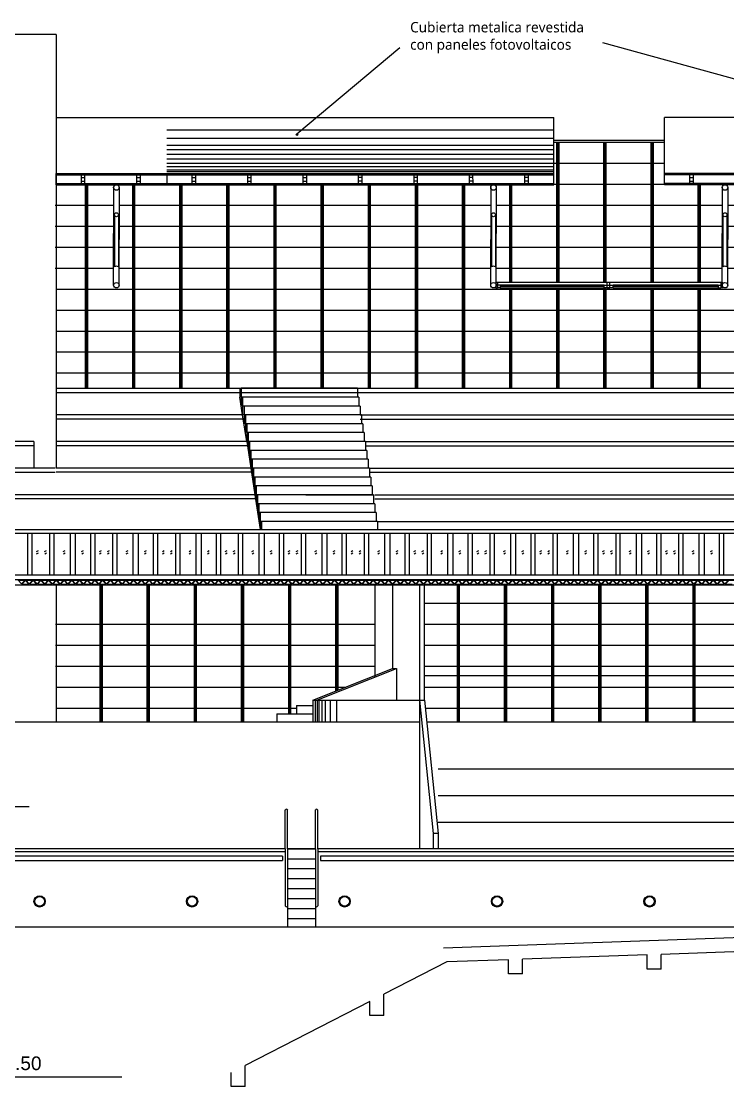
# Model space of a CAD drawing. Extents: x -30 to 1202, y 231 to 898.
# Drawn here: x 224.9 to 301.3, y 562.4 to 677.7 of the extents above; entities that cross this region are included whole.
import ezdxf

# ---------------------------------------------------------------- set-up
doc = ezdxf.new("R2010")
doc.units = 0
doc.header["$LTSCALE"] = 0.04
for name, color, linetype in [('0.1', 1, 'CONTINUOUS'), ('0.2', 2, 'CONTINUOUS'), ('0.3', 3, 'CONTINUOUS'), ('0.5', 5, 'CONTINUOUS')]:
    doc.layers.add(name, color=color, linetype=linetype)
doc.styles.add('Amir', font='l_10646.ttf', dxfattribs={"height": 0.15})
doc.styles.add('STYLE2', font='arial.ttf')

msp = doc.modelspace()

# ---------------------------------------------------------------- linework, layer by layer
at = {"layer": '0.1'}
for p, q in [((325.64, 664.96), (287.81, 675.34)), ((254.73, 665.51), (265.87, 674.83)), ((228.67, 667.26), (282.51, 667.26)), ((282.51, 661.2), (282.51, 667.26)), ((348.36, 667.26), (294.51, 667.26)), ((294.51, 661.2), (294.51, 667.26)), ((282.51, 665.9), (240.66, 665.9)), ((282.51, 665), (240.66, 665)), ((282.51, 664.23), (240.66, 664.23)), ((294.51, 664.79), (282.51, 664.79)), ((294.51, 664.55), (282.51, 664.55)), ((282.85, 649.44), (282.85, 664.55)), ((282.97, 649.44), (282.97, 664.55)), ((283.09, 649.44), (283.09, 664.55)), ((287.95, 649.44), (287.95, 664.55)), ((288.07, 649.44), (288.07, 664.55)), ((288.19, 649.44), (288.19, 664.55)), ((293.05, 649.44), (293.05, 664.55)), ((293.17, 649.44), (293.17, 664.55)), ((293.29, 649.44), (293.29, 664.55)), ((282.51, 663.77), (240.66, 663.77)), ((282.51, 663.28), (240.66, 663.28)), ((282.51, 662.77), (240.66, 662.77)), ((282.51, 662.28), (240.66, 662.28)), ((282.51, 661.94), (240.66, 661.94)), ((282.51, 661.58), (240.66, 661.58)), ((294.51, 662.28), (282.51, 662.28)), ((282.51, 661.39), (240.66, 661.39)), ((231.85, 638.06), (231.85, 660)), ((231.97, 638.06), (231.97, 660)), ((232.09, 638.06), (232.09, 660)), ((236.95, 638.06), (236.95, 660)), ((237.07, 638.06), (237.07, 660)), ((237.19, 638.06), (237.19, 660)), ((242.05, 638.06), (242.05, 660)), ((242.17, 638.06), (242.17, 660)), ((242.29, 638.06), (242.29, 660)), ((247.15, 638.06), (247.15, 660)), ((247.27, 638.06), (247.27, 660)), ((247.39, 638.06), (247.39, 660)), ((252.25, 638.06), (252.25, 660)), ((252.37, 638.06), (252.37, 660)), ((252.49, 638.06), (252.49, 660)), ((257.35, 638.06), (257.35, 660)), ((257.47, 638.06), (257.47, 660)), ((257.59, 638.06), (257.59, 660)), ((262.45, 638.06), (262.45, 660)), ((262.57, 638.06), (262.57, 660)), ((262.69, 638.06), (262.69, 660)), ((267.55, 638.06), (267.55, 660)), ((267.67, 638.06), (267.67, 660)), ((267.79, 638.06), (267.79, 660)), ((272.65, 638.06), (272.65, 660)), ((272.77, 638.06), (272.77, 660)), ((272.89, 638.06), (272.89, 660)), ((277.75, 649.44), (277.75, 660)), ((277.87, 649.44), (277.87, 660)), ((277.99, 649.44), (277.99, 660)), ((294.51, 660.01), (282.51, 660.01)), ((298.15, 649.44), (298.15, 660)), ((298.27, 649.44), (298.27, 660)), ((298.39, 649.44), (298.39, 660)), ((234.89, 657.74), (228.55, 657.74)), ((275.69, 657.74), (235.49, 657.74)), ((300.74, 657.74), (276.28, 657.74)), ((341.54, 657.74), (301.34, 657.74)), ((234.89, 655.47), (228.55, 655.47)), ((275.69, 655.47), (235.49, 655.47)), ((300.74, 655.47), (276.28, 655.47)), ((341.54, 655.47), (301.34, 655.47)), ((234.89, 653.21), (228.55, 653.21)), ((275.69, 653.21), (235.49, 653.21)), ((300.74, 653.21), (276.28, 653.21)), ((341.54, 653.21), (301.34, 653.21)), ((234.89, 650.94), (228.55, 650.94)), ((275.69, 650.94), (235.49, 650.94)), ((300.74, 650.94), (276.28, 650.94)), ((341.54, 650.94), (301.34, 650.94)), ((300.67, 649.44), (276.44, 649.44)), ((287.96, 648.99), (276.7, 648.99)), ((277.75, 638.06), (277.75, 648.84)), ((277.87, 638.06), (277.87, 648.84)), ((277.99, 638.06), (277.99, 648.84)), ((282.85, 638.06), (282.85, 648.84)), ((282.97, 638.06), (282.97, 648.84)), ((283.09, 638.06), (283.09, 648.84)), ((287.95, 638.06), (287.95, 648.84)), ((288.07, 638.06), (288.07, 648.84)), ((288.19, 638.06), (288.19, 648.84)), ((300.32, 648.99), (288.93, 648.99)), ((293.05, 638.06), (293.05, 648.84)), ((293.17, 638.06), (293.17, 648.84)), ((293.29, 638.06), (293.29, 648.84)), ((298.15, 638.06), (298.15, 648.84)), ((298.27, 638.06), (298.27, 648.84)), ((298.39, 638.06), (298.39, 648.84)), ((348.36, 648.67), (228.67, 648.67)), ((348.36, 646.4), (228.67, 646.4)), ((348.36, 644.14), (228.67, 644.14)), ((348.36, 641.87), (228.67, 641.87)), ((348.36, 639.6), (228.67, 639.6)), ((225.57, 622.32), (225.57, 617.82)), ((226.03, 622.32), (226.03, 617.82)), ((227.96, 622.32), (227.96, 617.82)), ((228.43, 622.32), (228.43, 617.82)), ((230.17, 622.32), (230.17, 617.82)), ((230.74, 622.32), (230.74, 617.82)), ((232.37, 622.32), (232.37, 617.82)), ((232.84, 622.32), (232.84, 617.82)), ((234.77, 622.32), (234.77, 617.82)), ((235.23, 622.32), (235.23, 617.82)), ((236.98, 622.32), (236.98, 617.82)), ((237.55, 622.32), (237.55, 617.82)), ((239.18, 622.32), (239.18, 617.82)), ((239.64, 622.32), (239.64, 617.82)), ((241.57, 622.32), (241.57, 617.82)), ((242.04, 622.32), (242.04, 617.82)), ((243.79, 622.32), (243.79, 617.82)), ((244.35, 622.32), (244.35, 617.82)), ((245.98, 622.32), (245.98, 617.82)), ((246.45, 622.32), (246.45, 617.82)), ((248.38, 622.3), (248.38, 617.8)), ((248.85, 622.3), (248.85, 617.8)), ((250.59, 622.3), (250.59, 617.8)), ((251.16, 622.3), (251.16, 617.8)), ((252.79, 622.3), (252.79, 617.8)), ((253.26, 622.3), (253.26, 617.8)), ((255.19, 622.32), (255.19, 617.82)), ((255.65, 622.32), (255.65, 617.82)), ((257.4, 622.32), (257.4, 617.82)), ((257.97, 622.32), (257.97, 617.82)), ((259.6, 622.32), (259.6, 617.82)), ((260.06, 622.32), (260.06, 617.82)), ((261.99, 622.32), (261.99, 617.82)), ((262.46, 622.32), (262.46, 617.82)), ((264.2, 622.32), (264.2, 617.82)), ((264.77, 622.32), (264.77, 617.82)), ((266.4, 622.32), (266.4, 617.82)), ((266.87, 622.32), (266.87, 617.82)), ((268.8, 622.32), (268.8, 617.82)), ((269.26, 622.32), (269.26, 617.82)), ((271.01, 622.32), (271.01, 617.82)), ((271.58, 622.32), (271.58, 617.82)), ((273.21, 622.32), (273.21, 617.82)), ((273.67, 622.32), (273.67, 617.82)), ((275.6, 622.32), (275.6, 617.82)), ((276.07, 622.32), (276.07, 617.82)), ((277.82, 622.32), (277.82, 617.82)), ((278.39, 622.32), (278.39, 617.82)), ((280.02, 622.32), (280.02, 617.82)), ((280.48, 622.32), (280.48, 617.82)), ((282.41, 622.32), (282.41, 617.82)), ((282.88, 622.32), (282.88, 617.82)), ((284.62, 622.32), (284.62, 617.82)), ((285.19, 622.32), (285.19, 617.82)), ((286.82, 622.32), (286.82, 617.82)), ((287.29, 622.32), (287.29, 617.82)), ((289.22, 622.32), (289.22, 617.82)), ((289.68, 622.32), (289.68, 617.82)), ((291.43, 622.32), (291.43, 617.82)), ((292, 622.32), (292, 617.82)), ((293.63, 622.32), (293.63, 617.82)), ((294.09, 622.32), (294.09, 617.82)), ((296.02, 622.3), (296.02, 617.8)), ((296.49, 622.3), (296.49, 617.8)), ((298.23, 622.3), (298.23, 617.8)), ((298.8, 622.3), (298.8, 617.8)), ((300.43, 622.3), (300.43, 617.8)), ((300.9, 622.3), (300.9, 617.8)), ((226.55, 620.34), (226.76, 620.44)), ((226.56, 620.07), (226.75, 620.19)), ((227.41, 620.34), (227.62, 620.44)), ((227.43, 620.07), (227.61, 620.19)), ((229.44, 620.34), (229.65, 620.44)), ((229.46, 620.07), (229.64, 620.19)), ((231.42, 620.34), (231.63, 620.44)), ((231.43, 620.07), (231.62, 620.19)), ((233.35, 620.34), (233.56, 620.44)), ((233.37, 620.07), (233.55, 620.19)), ((234.22, 620.34), (234.43, 620.44)), ((234.24, 620.07), (234.42, 620.19)), ((236.25, 620.34), (236.45, 620.44)), ((236.26, 620.07), (236.45, 620.19)), ((238.22, 620.34), (238.43, 620.44)), ((238.24, 620.07), (238.42, 620.19)), ((240.16, 620.34), (240.37, 620.44)), ((240.18, 620.07), (240.36, 620.19)), ((241.03, 620.34), (241.23, 620.44)), ((241.04, 620.07), (241.23, 620.19)), ((243.05, 620.34), (243.26, 620.44)), ((243.07, 620.07), (243.25, 620.19)), ((245.03, 620.34), (245.24, 620.44)), ((245.05, 620.07), (245.23, 620.19)), ((246.97, 620.34), (247.17, 620.44)), ((246.98, 620.07), (247.17, 620.19)), ((247.83, 620.32), (248.04, 620.43)), ((247.85, 620.06), (248.03, 620.17)), ((249.86, 620.32), (250.07, 620.43)), ((249.87, 620.06), (250.06, 620.17)), ((251.84, 620.32), (252.04, 620.43)), ((251.85, 620.06), (252.04, 620.17)), ((253.77, 620.32), (253.98, 620.43)), ((253.79, 620.06), (253.97, 620.17)), ((254.64, 620.34), (254.85, 620.44)), ((254.65, 620.07), (254.84, 620.19)), ((256.66, 620.34), (256.87, 620.44)), ((256.68, 620.07), (256.86, 620.19)), ((258.64, 620.34), (258.85, 620.44)), ((258.66, 620.07), (258.84, 620.19)), ((260.58, 620.34), (260.79, 620.44)), ((260.59, 620.07), (260.78, 620.19)), ((261.44, 620.34), (261.65, 620.44)), ((261.46, 620.07), (261.64, 620.19)), ((263.47, 620.34), (263.68, 620.44)), ((263.49, 620.07), (263.67, 620.19)), ((265.45, 620.34), (265.66, 620.44)), ((265.46, 620.07), (265.65, 620.19)), ((267.38, 620.34), (267.59, 620.44)), ((267.4, 620.07), (267.59, 620.19)), ((268.25, 620.34), (268.46, 620.44)), ((268.27, 620.07), (268.45, 620.19)), ((270.28, 620.34), (270.48, 620.44)), ((270.29, 620.07), (270.48, 620.19)), ((272.25, 620.34), (272.46, 620.44)), ((272.27, 620.07), (272.46, 620.19)), ((274.19, 620.34), (274.4, 620.44)), ((274.21, 620.07), (274.39, 620.19)), ((275.06, 620.34), (275.26, 620.44)), ((275.07, 620.07), (275.26, 620.19)), ((277.08, 620.34), (277.29, 620.44)), ((277.1, 620.07), (277.28, 620.19)), ((279.06, 620.34), (279.27, 620.44)), ((279.08, 620.07), (279.26, 620.19)), ((281, 620.34), (281.21, 620.44)), ((281.01, 620.07), (281.2, 620.19)), ((281.86, 620.34), (282.07, 620.44)), ((281.88, 620.07), (282.06, 620.19)), ((283.89, 620.34), (284.1, 620.44)), ((283.9, 620.07), (284.09, 620.19)), ((285.87, 620.34), (286.08, 620.44)), ((285.88, 620.07), (286.07, 620.19)), ((287.8, 620.34), (288.01, 620.44)), ((287.82, 620.07), (288, 620.19)), ((288.67, 620.34), (288.88, 620.44)), ((288.68, 620.07), (288.87, 620.19)), ((290.69, 620.34), (290.9, 620.44)), ((290.71, 620.07), (290.89, 620.19)), ((292.67, 620.34), (292.88, 620.44)), ((292.69, 620.07), (292.87, 620.19)), ((294.61, 620.34), (294.82, 620.44)), ((294.63, 620.07), (294.81, 620.19)), ((295.47, 620.32), (295.68, 620.43)), ((295.49, 620.06), (295.68, 620.17)), ((297.5, 620.32), (297.71, 620.43)), ((297.52, 620.06), (297.7, 620.17)), ((299.48, 620.32), (299.69, 620.43)), ((299.5, 620.06), (299.68, 620.17)), ((233.43, 601.86), (233.43, 616.73)), ((233.55, 601.86), (233.55, 616.73)), ((233.67, 601.86), (233.67, 616.73)), ((238.53, 601.86), (238.53, 616.73)), ((238.65, 601.86), (238.65, 616.73)), ((238.77, 601.86), (238.77, 616.73)), ((243.63, 601.86), (243.63, 616.73)), ((243.75, 601.86), (243.75, 616.73)), ((243.87, 601.86), (243.87, 616.73)), ((248.73, 601.86), (248.73, 616.73)), ((248.85, 601.86), (248.85, 616.73)), ((248.97, 601.86), (248.97, 616.73)), ((253.83, 602.76), (253.83, 616.73)), ((253.95, 602.76), (253.95, 616.73)), ((254.07, 602.76), (254.07, 616.73)), ((258.93, 605.23), (258.93, 616.73)), ((259.05, 605.27), (259.05, 616.73)), ((259.17, 605.32), (259.17, 616.73)), ((263.14, 616.73), (263.14, 606.74)), ((228.6, 612.46), (263.14, 612.46)), ((228.6, 610.19), (263.14, 610.19)), ((228.6, 607.93), (263.14, 607.93)), ((268.54, 606.9), (321.41, 606.9)), ((228.67, 605.66), (260.02, 605.66)), ((256.69, 604.24), (256.69, 601.86)), ((256.9, 604.24), (256.9, 601.86)), ((257.08, 604.24), (257.08, 601.86)), ((257.41, 604.24), (257.41, 601.86)), ((257.79, 604.24), (257.79, 601.86)), ((258.32, 604.24), (258.32, 601.86)), ((259, 604.24), (259, 601.86)), ((228.67, 603.39), (254.67, 603.39)), ((252.55, 602.76), (252.55, 601.86)), ((254.67, 603.66), (254.67, 602.76))]:
    msp.add_line(p, q, dxfattribs=at)
for centre, radius in [((254.73, 665.42), 0.0822), ((226.88, 582.48), 0.613), ((226.88, 582.48), 0.52), ((243.38, 582.48), 0.613), ((243.38, 582.48), 0.52), ((259.88, 582.48), 0.613), ((259.88, 582.48), 0.52), ((276.38, 582.48), 0.613), ((276.38, 582.48), 0.52), ((292.88, 582.48), 0.613), ((292.88, 582.48), 0.52)]:
    msp.add_circle(centre, radius, dxfattribs=at)
at = {"layer": '0.2'}
for p, q in [((234.89, 659.7), (234.89, 654.74)), ((235.49, 659.7), (235.49, 654.08)), ((275.69, 659.7), (275.69, 654.08)), ((276.28, 659.7), (276.28, 654.74)), ((300.74, 659.7), (300.74, 654.74)), ((301.34, 659.7), (301.34, 654.08)), ((234.98, 656.75), (234.98, 651.12)), ((235.41, 656.75), (235.41, 651.12)), ((275.77, 656.75), (275.77, 651.12)), ((276.2, 656.75), (276.2, 651.12)), ((300.82, 656.75), (300.82, 651.12)), ((301.26, 656.75), (301.26, 651.12)), ((234.89, 649.13), (234.89, 654.74)), ((276.28, 649.13), (276.28, 654.74)), ((300.74, 649.13), (300.74, 654.74)), ((235.49, 649.13), (235.49, 654.08)), ((275.69, 649.13), (275.69, 654.08)), ((301.34, 649.13), (301.34, 654.08)), ((287.96, 649.14), (276.7, 649.14)), ((276.7, 648.84), (287.96, 648.84)), ((300.32, 649.14), (288.93, 649.14)), ((288.93, 648.84), (300.32, 648.84)), ((300.74, 649.14), (300.74, 649.14)), ((248.56, 637.98), (248.56, 637.02)), ((261.26, 637.98), (248.7, 637.98)), ((248.7, 637.98), (248.7, 637.02)), ((261.26, 637.98), (261.26, 637.02)), ((261.28, 637.98), (349.68, 637.98)), ((261.28, 637.53), (349.68, 637.53)), ((248.85, 635.1), (248.56, 637.02)), ((261.41, 637.02), (248.7, 637.02)), ((248.7, 637.02), (248.7, 636.06)), ((248.85, 637.02), (248.85, 636.06)), ((261.41, 637.02), (261.41, 636.06)), ((249.14, 635.1), (228.67, 635.1)), ((261.55, 636.06), (248.85, 636.06)), ((248.85, 636.06), (248.85, 635.1)), ((249.29, 632.22), (248.85, 635.1)), ((249, 636.06), (249, 635.1)), ((261.7, 635.1), (249, 635.1)), ((249, 635.1), (249, 634.14)), ((249.14, 635.1), (249.14, 634.14)), ((261.55, 636.06), (261.55, 635.1)), ((261.55, 635.1), (349.4, 635.1)), ((261.7, 635.1), (261.7, 634.14)), ((249.14, 634.65), (228.67, 634.65)), ((261.84, 634.14), (249.14, 634.14)), ((249.14, 634.14), (249.14, 633.18)), ((249.29, 634.14), (249.29, 633.18)), ((261.55, 634.65), (349.4, 634.65)), ((261.84, 634.14), (261.84, 633.18)), ((261.99, 633.18), (249.29, 633.18)), ((249.29, 633.18), (249.29, 632.22)), ((249.43, 633.18), (249.43, 632.22)), ((261.99, 633.18), (261.99, 632.22)), ((226.24, 632.22), (196.66, 632.22)), ((226.24, 631.77), (196.66, 631.77)), ((226.24, 632.22), (226.24, 629.33)), ((249.58, 632.22), (228.67, 632.22)), ((249.58, 631.77), (228.67, 631.77)), ((249.29, 632.22), (249.72, 629.34)), ((262.14, 632.22), (249.43, 632.22)), ((249.43, 632.22), (249.43, 631.26)), ((249.58, 632.22), (249.58, 631.26)), ((262.14, 632.22), (262.14, 631.26)), ((262.14, 632.22), (348.96, 632.22)), ((262.14, 631.77), (348.96, 631.77)), ((262.28, 631.26), (249.58, 631.26)), ((249.58, 631.26), (249.58, 630.3)), ((249.72, 631.26), (249.72, 630.3)), ((262.28, 631.26), (262.28, 630.3)), ((228.58, 629.33), (216.52, 629.33)), ((237.53, 629.34), (228.67, 629.34)), ((250.02, 629.34), (237.53, 629.34)), ((262.43, 630.3), (249.72, 630.3)), ((249.72, 630.3), (249.72, 629.34)), ((249.72, 629.34), (250.16, 626.46)), ((249.87, 630.3), (249.87, 629.34)), ((262.57, 629.34), (249.87, 629.34)), ((249.87, 629.34), (249.87, 628.38)), ((250.02, 629.34), (250.02, 628.38)), ((262.43, 630.3), (262.43, 629.34)), ((262.57, 629.34), (262.57, 628.38)), ((262.57, 629.34), (348.67, 629.34)), ((228.58, 628.88), (216.52, 628.88)), ((237.53, 628.89), (228.67, 628.89)), ((250.02, 628.89), (237.53, 628.89)), ((262.72, 628.38), (250.02, 628.38)), ((250.02, 628.38), (250.02, 627.42)), ((250.16, 628.38), (250.16, 627.42)), ((262.57, 628.89), (348.67, 628.89)), ((262.72, 628.38), (262.72, 627.42)), ((262.86, 627.42), (250.16, 627.42)), ((250.16, 627.42), (250.16, 626.46)), ((250.31, 627.42), (250.31, 626.46)), ((262.86, 627.42), (262.86, 626.46)), ((228.67, 626.46), (216.67, 626.46)), ((228.67, 626.01), (216.67, 626.01)), ((237.14, 626.46), (228.67, 626.46)), ((237.14, 626.01), (228.67, 626.01)), ((250.45, 626.46), (237.14, 626.46)), ((250.45, 626.01), (237.14, 626.01)), ((250.16, 626.46), (250.75, 622.71)), ((263.01, 626.46), (250.31, 626.46)), ((250.31, 626.46), (250.31, 625.5)), ((250.45, 626.46), (250.45, 625.5)), ((263.01, 626.46), (263.01, 625.5)), ((263.16, 625.5), (250.45, 625.5)), ((250.45, 625.5), (250.45, 624.54)), ((250.6, 625.5), (250.6, 624.54)), ((263.16, 625.5), (263.16, 624.54)), ((263.3, 624.54), (250.6, 624.54)), ((250.6, 624.54), (250.6, 623.58)), ((250.75, 624.54), (250.75, 623.58)), ((263.45, 623.58), (250.75, 623.58)), ((250.75, 623.58), (250.75, 622.71)), ((250.89, 623.58), (250.89, 622.71)), ((263.3, 624.54), (263.3, 623.58)), ((263.45, 623.58), (263.45, 622.71)), ((263.45, 623.58), (347.65, 623.58)), ((130.75, 622.71), (362.52, 622.71)), ((130.75, 622.32), (362.52, 622.32)), ((220.63, 616.73), (228.38, 616.73)), ((224.55, 617.22), (224.92, 616.84)), ((224.65, 617.22), (225.4, 617.22)), ((225.3, 617.22), (224.92, 616.84)), ((225.34, 617.18), (224.97, 616.8)), ((224.97, 616.8), (225.72, 616.8)), ((225.34, 617.18), (225.72, 616.8)), ((225.38, 617.22), (225.76, 616.84)), ((225.38, 617.22), (226.97, 617.22)), ((226.14, 617.22), (225.76, 616.84)), ((226.18, 617.18), (225.8, 616.8)), ((225.8, 616.8), (226.55, 616.8)), ((226.18, 617.18), (226.55, 616.8)), ((226.22, 617.22), (226.6, 616.84)), ((226.97, 617.22), (226.6, 616.84)), ((227.01, 617.18), (226.64, 616.8)), ((226.64, 616.8), (228.23, 616.8)), ((227.01, 617.18), (227.39, 616.8)), ((227.06, 617.22), (227.43, 616.84)), ((227.06, 617.22), (227.81, 617.22)), ((227.81, 617.22), (227.43, 616.84)), ((227.85, 617.18), (227.47, 616.8)), ((227.85, 617.18), (228.23, 616.8)), ((227.89, 617.22), (228.27, 616.84)), ((227.89, 617.22), (228.64, 617.22)), ((228.15, 616.73), (235.91, 616.73)), ((228.23, 616.8), (228.22, 616.8)), ((228.64, 617.22), (228.27, 616.84)), ((228.68, 617.18), (228.31, 616.8)), ((228.31, 616.8), (228.99, 616.8)), ((228.68, 617.18), (229.06, 616.8)), ((228.73, 617.22), (229.1, 616.84)), ((228.73, 617.22), (229.48, 617.22)), ((228.99, 616.8), (229.06, 616.8)), ((229.48, 617.22), (229.1, 616.84)), ((229.52, 617.18), (229.15, 616.8)), ((229.15, 616.8), (229.9, 616.8)), ((229.52, 617.18), (229.9, 616.8)), ((229.56, 617.22), (230.32, 617.22)), ((229.56, 617.22), (229.94, 616.84)), ((230.32, 617.22), (229.94, 616.84)), ((230.36, 617.18), (229.98, 616.8)), ((229.98, 616.8), (230.73, 616.8)), ((230.36, 617.18), (230.73, 616.8)), ((230.4, 617.22), (230.78, 616.84)), ((230.4, 617.22), (231.15, 617.22)), ((231.15, 617.22), (230.78, 616.84)), ((231.19, 617.18), (230.82, 616.8)), ((230.82, 616.8), (231.57, 616.8)), ((231.19, 617.18), (231.57, 616.8)), ((231.24, 617.22), (231.61, 616.84)), ((231.33, 617.22), (231.58, 617.22)), ((231.48, 617.22), (231.99, 617.22)), ((231.99, 617.22), (231.61, 616.84)), ((232.03, 617.18), (231.65, 616.8)), ((231.65, 616.8), (232.41, 616.8)), ((232.03, 617.18), (232.41, 616.8)), ((232.07, 617.22), (232.45, 616.84)), ((232.17, 617.22), (232.92, 617.22)), ((232.82, 617.22), (232.45, 616.84)), ((232.87, 617.18), (232.49, 616.8)), ((232.49, 616.8), (233.24, 616.8)), ((232.87, 617.18), (233.24, 616.8)), ((232.91, 617.22), (233.28, 616.84)), ((232.91, 617.22), (234.5, 617.22)), ((233.66, 617.22), (233.28, 616.84)), ((233.7, 617.18), (233.33, 616.8)), ((233.33, 616.8), (234.08, 616.8)), ((233.7, 617.18), (234.08, 616.8)), ((233.75, 617.22), (234.12, 616.84)), ((234.5, 617.22), (234.12, 616.84)), ((234.54, 617.18), (234.16, 616.8)), ((234.16, 616.8), (235.75, 616.8)), ((234.54, 617.18), (234.91, 616.8)), ((234.58, 617.22), (234.96, 616.84)), ((234.58, 617.22), (235.33, 617.22)), ((235.33, 617.22), (234.96, 616.84)), ((235.38, 617.18), (235, 616.8)), ((235.38, 617.18), (235.75, 616.8)), ((235.42, 617.22), (235.8, 616.84)), ((235.42, 617.22), (236.17, 617.22)), ((235.68, 616.73), (243.44, 616.73)), ((235.75, 616.8), (235.75, 616.8)), ((236.17, 617.22), (235.8, 616.84)), ((236.22, 617.18), (235.84, 616.8)), ((235.84, 616.8), (236.52, 616.8)), ((236.22, 617.18), (236.59, 616.8)), ((236.26, 617.22), (236.63, 616.84)), ((236.26, 617.22), (237.01, 617.22)), ((236.52, 616.8), (236.59, 616.8)), ((237.01, 617.22), (236.63, 616.84)), ((237.05, 617.18), (236.68, 616.8)), ((236.68, 616.8), (237.43, 616.8)), ((237.05, 617.18), (237.43, 616.8)), ((237.09, 617.22), (237.85, 617.22)), ((237.09, 617.22), (237.47, 616.84)), ((237.85, 617.22), (237.47, 616.84)), ((237.89, 617.18), (237.51, 616.8)), ((237.51, 616.8), (238.26, 616.8)), ((237.89, 617.18), (238.26, 616.8)), ((237.93, 617.22), (238.31, 616.84)), ((237.93, 617.22), (238.68, 617.22)), ((238.68, 617.22), (238.31, 616.84)), ((238.72, 617.18), (238.35, 616.8)), ((238.35, 616.8), (239.1, 616.8)), ((238.72, 617.18), (239.1, 616.8)), ((238.77, 617.22), (239.14, 616.84)), ((238.86, 617.22), (239.11, 617.22)), ((239.01, 617.22), (239.52, 617.22)), ((239.52, 617.22), (239.14, 616.84)), ((239.56, 617.18), (239.19, 616.8)), ((239.19, 616.8), (239.94, 616.8)), ((239.56, 617.18), (239.94, 616.8)), ((239.6, 617.22), (239.98, 616.84)), ((239.7, 617.22), (240.45, 617.22)), ((240.35, 617.22), (239.98, 616.84)), ((240.4, 617.18), (240.02, 616.8)), ((240.02, 616.8), (240.77, 616.8)), ((240.4, 617.18), (240.77, 616.8)), ((240.44, 617.22), (240.82, 616.84)), ((240.44, 617.22), (242.03, 617.22)), ((241.19, 617.22), (240.82, 616.84)), ((241.23, 617.18), (240.86, 616.8)), ((240.86, 616.8), (241.61, 616.8)), ((241.23, 617.18), (241.61, 616.8)), ((241.28, 617.22), (241.65, 616.84)), ((242.03, 617.22), (241.65, 616.84)), ((242.07, 617.18), (241.69, 616.8)), ((241.69, 616.8), (243.28, 616.8)), ((242.07, 617.18), (242.45, 616.8)), ((242.11, 617.22), (242.49, 616.84)), ((242.11, 617.22), (242.86, 617.22)), ((242.86, 617.22), (242.49, 616.84)), ((242.91, 617.18), (242.53, 616.8)), ((242.91, 617.18), (243.28, 616.8)), ((242.95, 617.22), (243.33, 616.84)), ((242.95, 617.22), (243.7, 617.22)), ((243.21, 616.73), (250.97, 616.73)), ((243.28, 616.8), (243.28, 616.8)), ((243.7, 617.22), (243.33, 616.84)), ((243.75, 617.18), (243.37, 616.8)), ((243.37, 616.8), (244.05, 616.8)), ((243.75, 617.18), (244.12, 616.8)), ((243.79, 617.22), (244.16, 616.84)), ((243.79, 617.22), (244.54, 617.22)), ((244.05, 616.8), (244.12, 616.8)), ((244.54, 617.22), (244.16, 616.84)), ((244.58, 617.18), (244.21, 616.8)), ((244.21, 616.8), (244.96, 616.8)), ((244.58, 617.18), (244.96, 616.8)), ((244.62, 617.22), (245.38, 617.22)), ((244.62, 617.22), (245, 616.84)), ((245.38, 617.22), (245, 616.84)), ((245.42, 617.18), (245.04, 616.8)), ((245.04, 616.8), (245.79, 616.8)), ((245.42, 617.18), (245.79, 616.8)), ((245.46, 617.22), (245.84, 616.84)), ((245.46, 617.22), (246.21, 617.22)), ((246.21, 617.22), (245.84, 616.84)), ((246.25, 617.18), (245.88, 616.8)), ((245.88, 616.8), (246.63, 616.8)), ((246.25, 617.18), (246.63, 616.8)), ((246.3, 617.22), (246.67, 616.84)), ((246.39, 617.22), (246.64, 617.22)), ((246.54, 617.22), (247.05, 617.22)), ((247.05, 617.22), (246.67, 616.84)), ((247.09, 617.18), (246.71, 616.8)), ((246.71, 616.8), (247.47, 616.8)), ((247.09, 617.18), (247.47, 616.8)), ((247.13, 617.22), (247.51, 616.84)), ((247.23, 617.22), (247.98, 617.22)), ((247.88, 617.22), (247.51, 616.84)), ((247.93, 617.18), (247.55, 616.8)), ((247.55, 616.8), (248.3, 616.8)), ((247.93, 617.18), (248.3, 616.8)), ((247.97, 617.22), (248.35, 616.84)), ((247.97, 617.22), (249.56, 617.22)), ((248.72, 617.22), (248.35, 616.84)), ((248.76, 617.18), (248.39, 616.8)), ((248.39, 616.8), (249.14, 616.8)), ((248.76, 617.18), (249.14, 616.8)), ((248.81, 617.22), (249.18, 616.84)), ((249.56, 617.22), (249.18, 616.84)), ((249.6, 617.18), (249.22, 616.8)), ((249.22, 616.8), (250.81, 616.8)), ((249.6, 617.18), (249.98, 616.8)), ((249.64, 617.22), (250.02, 616.84)), ((249.64, 617.22), (250.39, 617.22)), ((250.39, 617.22), (250.02, 616.84)), ((250.44, 617.18), (250.06, 616.8)), ((250.44, 617.18), (250.81, 616.8)), ((250.48, 617.22), (250.85, 616.84)), ((250.48, 617.22), (251.23, 617.22)), ((250.74, 616.73), (258.49, 616.73)), ((250.81, 616.8), (250.81, 616.8)), ((251.23, 617.22), (250.85, 616.84)), ((251.27, 617.18), (250.89, 616.8)), ((250.89, 616.8), (251.57, 616.8)), ((251.27, 617.18), (251.64, 616.8)), ((251.31, 617.22), (251.69, 616.84)), ((251.31, 617.22), (252.06, 617.22)), ((251.57, 616.8), (251.64, 616.8)), ((252.06, 617.22), (251.69, 616.84)), ((252.11, 617.18), (251.73, 616.8)), ((251.73, 616.8), (252.48, 616.8)), ((252.11, 617.18), (252.48, 616.8)), ((252.15, 617.22), (252.9, 617.22)), ((252.15, 617.22), (252.52, 616.84)), ((252.9, 617.22), (252.52, 616.84)), ((252.94, 617.18), (252.57, 616.8)), ((252.57, 616.8), (253.32, 616.8)), ((252.94, 617.18), (253.32, 616.8)), ((252.98, 617.22), (253.36, 616.84)), ((252.98, 617.22), (253.74, 617.22)), ((253.74, 617.22), (253.36, 616.84)), ((253.78, 617.18), (253.4, 616.8)), ((253.4, 616.8), (254.15, 616.8)), ((253.78, 617.18), (254.15, 616.8)), ((253.82, 617.22), (254.2, 616.84)), ((253.92, 617.22), (254.16, 617.22)), ((254.06, 617.22), (254.57, 617.22)), ((254.57, 617.22), (254.2, 616.84)), ((254.61, 617.18), (254.24, 616.8)), ((254.24, 616.8), (254.99, 616.8)), ((254.61, 617.18), (254.99, 616.8)), ((254.66, 617.22), (255.03, 616.84)), ((254.75, 617.22), (255.51, 617.22)), ((255.41, 617.22), (255.03, 616.84)), ((255.45, 617.18), (255.07, 616.8)), ((255.07, 616.8), (255.83, 616.8)), ((255.45, 617.18), (255.83, 616.8)), ((255.49, 617.22), (255.87, 616.84)), ((255.49, 617.22), (257.08, 617.22)), ((256.24, 617.22), (255.87, 616.84)), ((256.29, 617.18), (255.91, 616.8)), ((255.91, 616.8), (256.66, 616.8)), ((256.29, 617.18), (256.66, 616.8)), ((256.33, 617.22), (256.7, 616.84)), ((257.08, 617.22), (256.7, 616.84)), ((257.12, 617.18), (256.75, 616.8)), ((256.75, 616.8), (258.34, 616.8)), ((257.12, 617.18), (257.5, 616.8)), ((257.17, 617.22), (257.54, 616.84)), ((257.17, 617.22), (257.92, 617.22)), ((257.92, 617.22), (257.54, 616.84)), ((257.96, 617.18), (257.58, 616.8)), ((257.96, 617.18), (258.34, 616.8)), ((258, 617.22), (258.38, 616.84)), ((258, 617.22), (258.76, 617.22)), ((258.27, 616.73), (266.02, 616.73)), ((258.34, 616.8), (258.34, 616.8)), ((258.76, 617.22), (258.38, 616.84)), ((258.8, 617.18), (258.42, 616.8)), ((258.42, 616.8), (259.1, 616.8)), ((258.8, 617.18), (259.17, 616.8)), ((258.84, 617.22), (259.22, 616.84)), ((258.84, 617.22), (259.59, 617.22)), ((259.1, 616.8), (259.17, 616.8)), ((259.59, 617.22), (259.22, 616.84)), ((259.63, 617.18), (259.26, 616.8)), ((259.26, 616.8), (260.01, 616.8)), ((259.63, 617.18), (260.01, 616.8)), ((259.68, 617.22), (260.43, 617.22)), ((259.68, 617.22), (260.05, 616.84)), ((260.43, 617.22), (260.05, 616.84)), ((260.47, 617.18), (260.09, 616.8)), ((260.09, 616.8), (260.85, 616.8)), ((260.47, 617.18), (260.85, 616.8)), ((260.51, 617.22), (260.89, 616.84)), ((260.51, 617.22), (261.26, 617.22)), ((261.26, 617.22), (260.89, 616.84)), ((261.31, 617.18), (260.93, 616.8)), ((260.93, 616.8), (261.68, 616.8)), ((261.31, 617.18), (261.68, 616.8)), ((261.35, 617.22), (261.73, 616.84)), ((261.45, 617.22), (261.69, 617.22)), ((261.59, 617.22), (262.1, 617.22)), ((262.1, 617.22), (261.73, 616.84)), ((262.14, 617.18), (261.77, 616.8)), ((261.77, 616.8), (262.52, 616.8)), ((262.14, 617.18), (262.52, 616.8)), ((262.19, 617.22), (262.56, 616.84)), ((262.28, 617.22), (263.04, 617.22)), ((262.94, 617.22), (262.56, 616.84)), ((262.98, 617.18), (262.6, 616.8)), ((262.6, 616.8), (263.36, 616.8)), ((262.98, 617.18), (263.36, 616.8)), ((263.02, 617.22), (263.4, 616.84)), ((263.02, 617.22), (264.61, 617.22)), ((263.77, 617.22), (263.4, 616.84)), ((263.82, 617.18), (263.44, 616.8)), ((263.44, 616.8), (264.19, 616.8)), ((263.82, 617.18), (264.19, 616.8)), ((263.86, 617.22), (264.23, 616.84)), ((264.61, 617.22), (264.23, 616.84)), ((264.65, 617.18), (264.28, 616.8)), ((264.28, 616.8), (265.86, 616.8)), ((264.65, 617.18), (265.03, 616.8)), ((264.69, 617.22), (265.07, 616.84)), ((264.69, 617.22), (265.45, 617.22)), ((265.45, 617.22), (265.07, 616.84)), ((265.08, 616.73), (265.08, 607.67)), ((265.49, 617.18), (265.11, 616.8)), ((265.49, 617.18), (265.86, 616.8)), ((265.53, 617.22), (265.93, 616.82)), ((265.54, 617.22), (266.29, 617.22)), ((266.29, 617.22), (265.8, 616.73)), ((265.8, 616.73), (273.55, 616.73)), ((266.33, 617.18), (265.96, 616.8)), ((265.96, 616.8), (266.63, 616.8)), ((266.33, 617.18), (266.71, 616.8)), ((266.37, 617.22), (266.75, 616.84)), ((266.37, 617.22), (267.12, 617.22)), ((266.63, 616.8), (266.71, 616.8)), ((267.12, 617.22), (266.75, 616.84)), ((267.17, 617.18), (266.79, 616.8)), ((266.79, 616.8), (267.54, 616.8)), ((267.17, 617.18), (267.54, 616.8)), ((267.21, 617.22), (267.96, 617.22)), ((267.21, 617.22), (267.59, 616.84)), ((267.96, 617.22), (267.59, 616.84)), ((268, 617.18), (267.63, 616.8)), ((267.63, 616.8), (268.38, 616.8)), ((267.99, 616.73), (267.99, 588.18)), ((268, 617.18), (268.38, 616.8)), ((268.05, 617.22), (268.42, 616.84)), ((268.05, 617.22), (268.8, 617.22)), ((268.8, 617.22), (268.42, 616.84)), ((268.84, 617.18), (268.46, 616.8)), ((268.46, 616.8), (269.22, 616.8)), ((268.54, 604.24), (268.54, 616.73)), ((268.84, 617.18), (269.22, 616.8)), ((268.88, 617.22), (269.26, 616.84)), ((268.98, 617.22), (269.22, 617.22)), ((269.13, 617.22), (269.63, 617.22)), ((269.63, 617.22), (269.26, 616.84)), ((269.68, 617.18), (269.3, 616.8)), ((269.3, 616.8), (270.05, 616.8)), ((269.68, 617.18), (270.05, 616.8)), ((269.72, 617.22), (270.09, 616.84)), ((269.82, 617.22), (270.57, 617.22)), ((270.47, 617.22), (270.09, 616.84)), ((270.51, 617.18), (270.14, 616.8)), ((270.14, 616.8), (270.89, 616.8)), ((270.51, 617.18), (270.89, 616.8)), ((270.56, 617.22), (270.93, 616.84)), ((270.56, 617.22), (272.14, 617.22)), ((271.31, 617.22), (270.93, 616.84)), ((271.35, 617.18), (270.97, 616.8)), ((270.97, 616.8), (271.72, 616.8)), ((271.35, 617.18), (271.72, 616.8)), ((271.39, 617.22), (271.77, 616.84)), ((272.14, 617.22), (271.77, 616.84)), ((272.19, 617.18), (271.81, 616.8)), ((271.81, 616.8), (273.4, 616.8)), ((272.09, 601.86), (272.09, 616.73)), ((272.19, 617.18), (272.56, 616.8)), ((272.21, 601.86), (272.21, 616.73)), ((272.23, 617.22), (272.6, 616.84)), ((272.23, 617.22), (272.98, 617.22)), ((272.33, 601.86), (272.33, 616.73)), ((272.98, 617.22), (272.6, 616.84)), ((273.02, 617.18), (272.65, 616.8)), ((273.02, 617.18), (273.4, 616.8)), ((273.06, 617.22), (273.44, 616.84)), ((273.06, 617.22), (273.81, 617.22)), ((273.32, 616.73), (281.08, 616.73)), ((273.4, 616.8), (273.4, 616.8)), ((273.81, 617.22), (273.44, 616.84)), ((273.86, 617.18), (273.48, 616.8)), ((273.48, 616.8), (274.16, 616.8)), ((273.86, 617.18), (274.23, 616.8)), ((273.9, 617.22), (274.27, 616.84)), ((273.9, 617.22), (274.65, 617.22)), ((274.16, 616.8), (274.23, 616.8)), ((274.65, 617.22), (274.27, 616.84)), ((274.69, 617.18), (274.32, 616.8)), ((274.32, 616.8), (275.07, 616.8)), ((274.69, 617.18), (275.07, 616.8)), ((274.73, 617.22), (275.49, 617.22)), ((274.73, 617.22), (275.11, 616.84)), ((275.49, 617.22), (275.11, 616.84)), ((275.53, 617.18), (275.15, 616.8)), ((275.15, 616.8), (275.9, 616.8)), ((275.53, 617.18), (275.9, 616.8)), ((275.57, 617.22), (275.95, 616.84)), ((275.57, 617.22), (276.32, 617.22)), ((276.32, 617.22), (275.95, 616.84)), ((276.36, 617.18), (275.99, 616.8)), ((275.99, 616.8), (276.74, 616.8)), ((276.36, 617.18), (276.74, 616.8)), ((276.41, 617.22), (276.78, 616.84)), ((276.5, 617.22), (276.75, 617.22)), ((276.65, 617.22), (277.16, 617.22)), ((277.16, 617.22), (276.78, 616.84)), ((277.2, 617.18), (276.83, 616.8)), ((276.83, 616.8), (277.58, 616.8)), ((277.19, 601.86), (277.19, 616.73)), ((277.2, 617.18), (277.58, 616.8)), ((277.24, 617.22), (277.62, 616.84)), ((277.31, 601.86), (277.31, 616.73)), ((277.34, 617.22), (278.09, 617.22)), ((277.43, 601.86), (277.43, 616.73)), ((277.99, 617.22), (277.62, 616.84)), ((278.04, 617.18), (277.66, 616.8)), ((277.66, 616.8), (278.41, 616.8)), ((278.04, 617.18), (278.41, 616.8)), ((278.08, 617.22), (278.46, 616.84)), ((278.08, 617.22), (279.67, 617.22)), ((278.83, 617.22), (278.46, 616.84)), ((278.87, 617.18), (278.5, 616.8)), ((278.5, 616.8), (279.25, 616.8)), ((278.87, 617.18), (279.25, 616.8)), ((278.92, 617.22), (279.29, 616.84)), ((279.67, 617.22), (279.29, 616.84)), ((279.71, 617.18), (279.33, 616.8)), ((279.33, 616.8), (280.92, 616.8)), ((279.71, 617.18), (280.09, 616.8)), ((279.75, 617.22), (280.13, 616.84)), ((279.75, 617.22), (280.5, 617.22)), ((280.5, 617.22), (280.13, 616.84)), ((280.55, 617.18), (280.17, 616.8)), ((280.55, 617.18), (280.92, 616.8)), ((280.59, 617.22), (280.97, 616.84)), ((280.59, 617.22), (281.34, 617.22)), ((280.85, 616.73), (288.61, 616.73)), ((280.93, 616.8), (280.92, 616.8)), ((281.34, 617.22), (280.97, 616.84)), ((281.39, 617.18), (281.01, 616.8)), ((281.01, 616.8), (281.69, 616.8)), ((281.39, 617.18), (281.76, 616.8)), ((281.43, 617.22), (281.8, 616.84)), ((281.43, 617.22), (282.18, 617.22)), ((281.69, 616.8), (281.76, 616.8)), ((282.18, 617.22), (281.8, 616.84)), ((282.22, 617.18), (281.85, 616.8)), ((281.85, 616.8), (282.6, 616.8)), ((282.22, 617.18), (282.6, 616.8)), ((282.27, 617.22), (283.02, 617.22)), ((282.27, 617.22), (282.64, 616.84)), ((282.29, 601.86), (282.29, 616.73)), ((282.41, 601.86), (282.41, 616.73)), ((282.53, 601.86), (282.53, 616.73)), ((283.02, 617.22), (282.64, 616.84)), ((283.06, 617.18), (282.68, 616.8)), ((282.68, 616.8), (283.43, 616.8)), ((283.06, 617.18), (283.43, 616.8)), ((283.1, 617.22), (283.48, 616.84)), ((283.1, 617.22), (283.85, 617.22)), ((283.85, 617.22), (283.48, 616.84)), ((283.9, 617.18), (283.52, 616.8)), ((283.52, 616.8), (284.27, 616.8)), ((283.9, 617.18), (284.27, 616.8)), ((283.94, 617.22), (284.31, 616.84)), ((284.04, 617.22), (284.28, 617.22)), ((284.18, 617.22), (284.69, 617.22)), ((284.69, 617.22), (284.31, 616.84)), ((284.73, 617.18), (284.36, 616.8)), ((284.36, 616.8), (285.11, 616.8)), ((284.73, 617.18), (285.11, 616.8)), ((284.77, 617.22), (285.15, 616.84)), ((284.87, 617.22), (285.62, 617.22)), ((285.53, 617.22), (285.15, 616.84)), ((285.57, 617.18), (285.19, 616.8)), ((285.19, 616.8), (285.94, 616.8)), ((285.57, 617.18), (285.94, 616.8)), ((285.61, 617.22), (285.99, 616.84)), ((285.61, 617.22), (287.2, 617.22)), ((286.36, 617.22), (285.99, 616.84)), ((286.4, 617.18), (286.03, 616.8)), ((286.03, 616.8), (286.78, 616.8)), ((286.4, 617.18), (286.78, 616.8)), ((286.45, 617.22), (286.82, 616.84)), ((287.2, 617.22), (286.82, 616.84)), ((287.24, 617.18), (286.86, 616.8)), ((286.86, 616.8), (288.45, 616.8)), ((287.24, 617.18), (287.62, 616.8)), ((287.28, 617.22), (287.66, 616.84)), ((287.28, 617.22), (288.03, 617.22)), ((287.39, 601.86), (287.39, 616.73)), ((287.51, 601.86), (287.51, 616.73)), ((287.63, 601.86), (287.63, 616.73)), ((288.03, 617.22), (287.66, 616.84)), ((288.08, 617.18), (287.7, 616.8)), ((288.08, 617.18), (288.45, 616.8)), ((288.12, 617.22), (288.49, 616.84)), ((288.12, 617.22), (288.87, 617.22)), ((288.38, 616.73), (296.13, 616.73)), ((288.45, 616.8), (288.45, 616.8)), ((288.87, 617.22), (288.49, 616.84)), ((288.91, 617.18), (288.53, 616.8)), ((288.53, 616.8), (289.21, 616.8)), ((288.91, 617.18), (289.29, 616.8)), ((288.95, 617.22), (289.33, 616.84)), ((288.95, 617.22), (289.7, 617.22)), ((289.21, 616.8), (289.29, 616.8)), ((289.7, 617.22), (289.33, 616.84)), ((289.75, 617.18), (289.37, 616.8)), ((289.37, 616.8), (290.12, 616.8)), ((289.75, 617.18), (290.12, 616.8)), ((289.79, 617.22), (290.54, 617.22)), ((289.79, 617.22), (290.16, 616.84)), ((290.54, 617.22), (290.16, 616.84)), ((290.58, 617.18), (290.21, 616.8)), ((290.21, 616.8), (290.96, 616.8)), ((290.58, 617.18), (290.96, 616.8)), ((290.63, 617.22), (291, 616.84)), ((290.63, 617.22), (291.38, 617.22)), ((291.38, 617.22), (291, 616.84)), ((291.42, 617.18), (291.04, 616.8)), ((291.04, 616.8), (291.8, 616.8)), ((291.42, 617.18), (291.8, 616.8)), ((291.46, 617.22), (291.84, 616.84)), ((291.56, 617.22), (291.8, 617.22)), ((291.71, 617.22), (292.21, 617.22)), ((292.21, 617.22), (291.84, 616.84)), ((292.26, 617.18), (291.88, 616.8)), ((291.88, 616.8), (292.63, 616.8)), ((292.26, 617.18), (292.63, 616.8)), ((292.3, 617.22), (292.67, 616.84)), ((292.4, 617.22), (293.15, 617.22)), ((292.49, 601.86), (292.49, 616.73)), ((292.61, 601.86), (292.61, 616.73)), ((293.05, 617.22), (292.67, 616.84)), ((293.09, 617.18), (292.72, 616.8)), ((292.72, 616.8), (293.47, 616.8)), ((292.73, 601.86), (292.73, 616.73)), ((293.09, 617.18), (293.47, 616.8)), ((293.13, 617.22), (293.51, 616.84)), ((293.13, 617.22), (294.72, 617.22)), ((293.89, 617.22), (293.51, 616.84)), ((293.93, 617.18), (293.55, 616.8)), ((293.55, 616.8), (294.3, 616.8)), ((293.93, 617.18), (294.3, 616.8)), ((293.97, 617.22), (294.35, 616.84)), ((294.72, 617.22), (294.35, 616.84)), ((294.76, 617.18), (294.39, 616.8)), ((294.39, 616.8), (295.98, 616.8)), ((294.76, 617.18), (295.14, 616.8)), ((294.81, 617.22), (295.18, 616.84)), ((294.81, 617.22), (295.56, 617.22)), ((295.56, 617.22), (295.18, 616.84)), ((295.6, 617.18), (295.23, 616.8)), ((295.6, 617.18), (295.98, 616.8)), ((295.64, 617.22), (296.02, 616.84)), ((295.64, 617.22), (296.39, 617.22)), ((295.9, 616.73), (303.66, 616.73)), ((295.98, 616.8), (295.97, 616.8)), ((296.39, 617.22), (296.02, 616.84)), ((296.44, 617.18), (296.06, 616.8)), ((296.06, 616.8), (296.74, 616.8)), ((296.44, 617.18), (296.81, 616.8)), ((296.48, 617.22), (296.85, 616.84)), ((296.48, 617.22), (297.23, 617.22)), ((296.74, 616.8), (296.81, 616.8)), ((297.23, 617.22), (296.85, 616.84)), ((297.27, 617.18), (296.9, 616.8)), ((296.9, 616.8), (297.65, 616.8)), ((297.27, 617.18), (297.65, 616.8)), ((297.31, 617.22), (298.07, 617.22)), ((297.31, 617.22), (297.69, 616.84)), ((297.59, 601.86), (297.59, 616.73)), ((298.07, 617.22), (297.69, 616.84)), ((297.71, 601.86), (297.71, 616.73)), ((298.11, 617.18), (297.73, 616.8)), ((297.73, 616.8), (298.48, 616.8)), ((297.83, 601.86), (297.83, 616.73)), ((298.11, 617.18), (298.48, 616.8)), ((298.15, 617.22), (298.53, 616.84)), ((298.15, 617.22), (298.9, 617.22)), ((298.9, 617.22), (298.53, 616.84)), ((298.94, 617.18), (298.57, 616.8)), ((298.57, 616.8), (299.32, 616.8)), ((298.94, 617.18), (299.32, 616.8)), ((298.99, 617.22), (299.36, 616.84)), ((299.08, 617.22), (299.33, 617.22)), ((299.23, 617.22), (299.74, 617.22)), ((299.74, 617.22), (299.36, 616.84)), ((299.78, 617.18), (299.4, 616.8)), ((299.4, 616.8), (300.16, 616.8)), ((299.78, 617.18), (300.16, 616.8)), ((299.82, 617.22), (300.2, 616.84)), ((299.92, 617.22), (300.67, 617.22)), ((300.57, 617.22), (300.2, 616.84)), ((300.62, 617.18), (300.24, 616.8)), ((300.24, 616.8), (300.99, 616.8)), ((300.62, 617.18), (300.99, 616.8)), ((300.66, 617.22), (301.03, 616.84)), ((300.66, 617.22), (302.25, 617.22)), ((301.41, 617.22), (301.03, 616.84)), ((301.45, 617.18), (301.08, 616.8)), ((301.08, 616.8), (301.83, 616.8)), ((268.56, 614.73), (321.41, 614.73)), ((268.56, 612.46), (321.41, 612.46)), ((268.56, 610.19), (321.41, 610.19)), ((256.45, 604.24), (265.08, 607.67)), ((256.86, 604.24), (265.49, 607.67)), ((265.08, 607.67), (265.49, 607.67)), ((265.49, 607.67), (265.49, 604.24)), ((268.56, 607.93), (321.41, 607.93)), ((268.56, 605.66), (321.41, 605.66)), ((256.45, 604.24), (267.99, 604.24)), ((256.45, 604.24), (256.45, 601.86)), ((267.99, 604.24), (269.45, 589.82)), ((267.99, 604.24), (268.54, 604.24)), ((268.54, 604.24), (270, 589.82)), ((252.55, 602.76), (256.45, 602.76)), ((254.67, 603.66), (256.45, 603.66)), ((268.62, 603.39), (321.41, 603.39)), ((256.45, 601.86), (163.08, 601.86)), ((267.99, 601.86), (256.45, 601.86)), ((321.41, 601.86), (268.78, 601.86)), ((269.99, 596.82), (319.24, 596.82)), ((269.99, 593.94), (318, 593.94)), ((209.4, 592.76), (225.74, 592.76)), ((253.46, 588.18), (253.46, 592.37)), ((253.72, 588.18), (253.72, 592.37)), ((256.72, 588.18), (256.72, 592.37)), ((256.98, 588.18), (256.98, 592.37)), ((269.99, 589.82), (269.45, 589.82)), ((269.45, 589.82), (269.45, 588.18)), ((269.99, 589.82), (269.99, 588.18)), ((253.46, 588.18), (253.46, 581.99)), ((253.72, 588.18), (253.72, 579.72)), ((256.72, 588.18), (256.72, 579.72)), ((256.98, 588.18), (256.98, 581.99)), ((253.72, 587.1), (256.72, 587.1)), ((253.72, 586.02), (256.72, 586.02)), ((253.72, 584.94), (256.72, 584.94)), ((253.72, 583.86), (256.72, 583.86)), ((253.72, 582.78), (256.72, 582.78)), ((253.72, 581.7), (256.72, 581.7)), ((187.38, 579.72), (327.81, 579.72)), ((253.72, 580.62), (256.72, 580.62)), ((219.43, 563.5), (235.78, 563.5))]:
    msp.add_line(p, q, dxfattribs=at)
for points in [[(228.67, 637.98), (261.28, 637.98)], [(228.67, 637.53), (261.28, 637.53)], [(255.68, 626.46), (263.01, 626.46)], [(263.16, 626.46), (348.09, 626.46)], [(263.16, 626.01), (348.09, 626.01)], [(129.2, 617.82), (369.59, 617.82)], [(129.89, 617.28), (369.59, 617.28)], [(226.96, 617.22), (226.97, 617.22)], [(234.48, 617.22), (234.49, 617.22)], [(242.01, 617.22), (242.02, 617.22)], [(249.54, 617.22), (249.55, 617.22)], [(257.07, 617.22), (257.07, 617.22)], [(264.6, 617.22), (264.6, 617.22)], [(272.13, 617.22), (272.14, 617.22)], [(279.65, 617.22), (279.66, 617.22)], [(287.18, 617.22), (287.19, 617.22)], [(294.71, 617.22), (294.72, 617.22)]]:
    msp.add_lwpolyline(points, dxfattribs=at)
for centre, radius, start, end in [((235.19, 650.76), 0.42, 58.9358, 121.0642), ((275.99, 650.76), 0.42, 58.9358, 121.0642), ((301.04, 650.76), 0.42, 58.9358, 121.0642), ((253.59, 592.3), 0.147, 26.3085, 153.6915), ((256.85, 592.3), 0.147, 26.3085, 153.6915), ((253.59, 582.05), 0.143, 202.6299, 337.3701), ((256.85, 582.05), 0.143, 202.6299, 337.3701)]:
    msp.add_arc(centre, radius, start, end, dxfattribs=at)
at = {"layer": '0.3'}
for p, q in [((228.67, 676.26), (216.67, 676.26)), ((228.67, 676.26), (228.67, 629.33)), ((231.4, 660.12), (231.4, 661.08)), ((231.4, 660.78), (231.78, 660.78)), ((231.4, 660.37), (231.78, 660.37)), ((231.78, 660.12), (231.78, 661.08)), ((237.4, 660.12), (237.4, 661.08)), ((237.4, 660.78), (237.78, 660.78)), ((237.4, 660.37), (237.78, 660.37)), ((237.78, 660.12), (237.78, 661.08)), ((243.4, 660.12), (243.4, 661.08)), ((243.4, 660.78), (243.78, 660.78)), ((243.4, 660.37), (243.78, 660.37)), ((243.78, 660.12), (243.78, 661.08)), ((249.4, 660.12), (249.4, 661.08)), ((249.4, 660.78), (249.78, 660.78)), ((249.4, 660.37), (249.78, 660.37)), ((249.78, 660.12), (249.78, 661.08)), ((255.4, 660.12), (255.4, 661.08)), ((255.4, 660.78), (255.78, 660.78)), ((255.4, 660.37), (255.78, 660.37)), ((255.78, 660.12), (255.78, 661.08)), ((261.4, 660.12), (261.4, 661.08)), ((261.77, 660.78), (261.4, 660.78)), ((261.78, 660.37), (261.4, 660.37)), ((261.78, 660.12), (261.77, 661.08)), ((267.4, 660.12), (267.4, 661.08)), ((267.77, 660.78), (267.4, 660.78)), ((267.78, 660.37), (267.4, 660.37)), ((267.78, 660.12), (267.77, 661.08)), ((273.4, 660.12), (273.4, 661.08)), ((273.77, 660.78), (273.4, 660.78)), ((273.78, 660.37), (273.4, 660.37)), ((273.78, 660.12), (273.77, 661.08)), ((279.4, 660.12), (279.4, 661.08)), ((279.77, 660.78), (279.4, 660.78)), ((279.78, 660.37), (279.4, 660.37)), ((279.78, 660.12), (279.77, 661.08)), ((297.25, 660.12), (297.25, 661.08)), ((297.25, 660.78), (297.62, 660.78)), ((297.25, 660.37), (297.62, 660.37)), ((297.62, 660.12), (297.62, 661.08)), ((276.44, 649.44), (276.22, 649.44)), ((276.22, 648.84), (276.44, 648.84)), ((276.44, 649.44), (276.44, 648.84)), ((276.7, 649.14), (276.44, 649.14)), ((276.7, 648.84), (276.44, 648.84)), ((276.7, 649.14), (276.7, 648.84)), ((287.96, 648.84), (287.96, 649.14)), ((287.96, 649.14), (288.93, 649.14)), ((288.93, 648.84), (287.96, 648.84)), ((288.3, 648.84), (288.3, 649.44)), ((288.59, 649.44), (288.3, 649.44)), ((288.3, 648.84), (288.59, 648.84)), ((288.59, 648.84), (288.59, 649.44)), ((288.93, 648.84), (288.93, 649.14)), ((300.32, 649.14), (300.32, 648.84)), ((300.32, 649.14), (300.59, 649.14)), ((300.32, 648.84), (300.59, 648.84)), ((300.59, 649.44), (300.59, 648.84)), ((300.59, 649.44), (300.81, 649.44)), ((300.81, 648.84), (300.59, 648.84)), ((228.67, 616.73), (228.67, 601.86)), ((269.99, 591.06), (316.76, 591.06)), ((253.46, 588.18), (190.64, 588.18)), ((190.64, 587.89), (253.46, 587.89)), ((253.72, 588.18), (256.72, 588.18)), ((256.72, 588.18), (253.72, 588.18)), ((327.55, 588.18), (256.98, 588.18)), ((256.98, 587.89), (327.55, 587.89)), ((253.16, 587.37), (190.94, 587.37)), ((190.94, 586.92), (253.16, 586.92)), ((253.16, 587.37), (253.16, 586.92)), ((327.37, 587.36), (257.28, 587.37)), ((257.28, 587.37), (257.28, 586.92)), ((257.28, 586.92), (327.37, 586.92))]:
    msp.add_line(p, q, dxfattribs=at)
for centre, start, end in [((275.59, 649.14), 334.3351, 25.6649), ((301.43, 649.14), 154.3351, 205.6649)]:
    msp.add_arc(centre, 0.693, start, end, dxfattribs=at)
at = {"layer": '0.5'}
for p, q in [((228.67, 661.2), (282.51, 661.2)), ((228.67, 660), (228.67, 661.2)), ((228.67, 661.08), (282.51, 661.08)), ((240.67, 660), (240.67, 661.2)), ((282.51, 660), (282.51, 661.2)), ((349.22, 661.2), (294.51, 661.2)), ((294.51, 660), (294.51, 661.2)), ((349.22, 661.08), (294.51, 661.08)), ((228.67, 660.12), (282.51, 660.12)), ((228.67, 660), (282.51, 660)), ((349.22, 660.12), (294.51, 660.12)), ((349.22, 660), (294.51, 660)), ((334.81, 579.72), (270.57, 577.42)), ((292.62, 576.7), (279.12, 576.22)), ((279.12, 574.64), (279.12, 576.22)), ((292.62, 575.16), (292.62, 576.7)), ((307.62, 577.23), (294.12, 576.75)), ((294.12, 575.16), (294.12, 576.75)), ((270.96, 575.93), (264.12, 572.43)), ((277.62, 576.17), (270.96, 575.93)), ((277.62, 574.64), (277.62, 576.17)), ((294.12, 575.16), (292.62, 575.16)), ((279.12, 574.64), (277.62, 574.64)), ((262.62, 571.66), (249.12, 564.74)), ((262.62, 570.12), (262.62, 571.66)), ((264.12, 570.12), (264.12, 572.43)), ((264.12, 570.12), (262.62, 570.12)), ((249.12, 562.44), (249.12, 564.74)), ((247.62, 562.44), (247.62, 563.97)), ((249.12, 562.44), (247.62, 562.44))]:
    msp.add_line(p, q, dxfattribs=at)
for centre, radius in [((235.19, 659.7), 0.298), ((275.99, 659.7), 0.298), ((301.04, 659.7), 0.298), ((235.19, 656.75), 0.217), ((275.99, 656.75), 0.217), ((301.04, 656.75), 0.217), ((235.19, 649.13), 0.298), ((275.99, 649.13), 0.298), ((301.04, 649.13), 0.298)]:
    msp.add_circle(centre, radius, dxfattribs=at)

# ---------------------------------------------------------------- texts
at = {"layer": '0.1', "style": 'STYLE2'}
msp.add_text('-7.50', height=1.476, dxfattribs=at).set_placement((222.39, 564.23))
at = {"layer": '0.1', "insert": (266.97, 677.6), "char_height": 1.1245, "width": 62.7721, "attachment_point": 1, "style": 'Amir'}
msp.add_mtext('\\A1;Cubierta metalica revestida\\Pcon paneles fotovoltaicos', dxfattribs=at)

doc.saveas('drawing.dxf')
